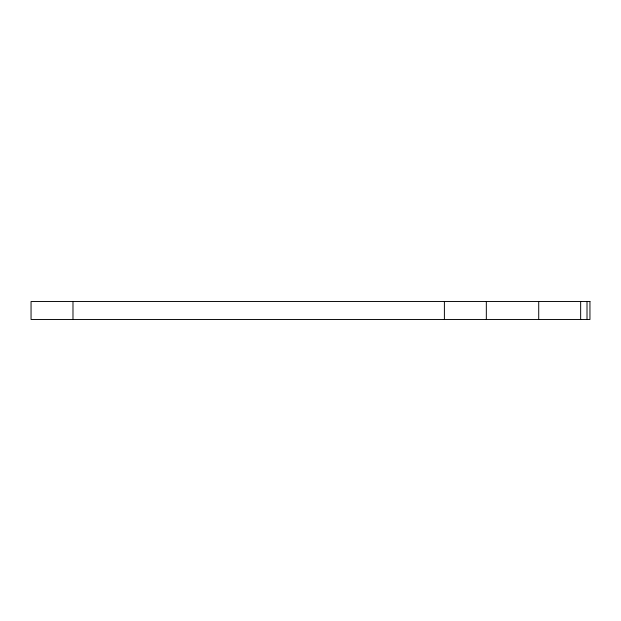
<?xml version="1.0" encoding="UTF-8"?>
<svg xmlns="http://www.w3.org/2000/svg" width="621" height="621" viewBox="0 0 621 621"><rect width="100%" height="100%" fill="white"/><g stroke="black" fill="none" stroke-linecap="round" stroke-linejoin="round"><path stroke-width="0.93" d="M587.008 301.511L587.008 319.489M580.651 301.511L580.651 319.489M538.717 301.511L538.717 319.489M486.328 301.511L486.328 319.489M444.395 301.511L444.395 319.489M72.983 301.511L72.983 319.489M589.95 301.511L31.05 301.511L31.05 319.489L589.95 319.489L589.95 301.511"/></g></svg>
